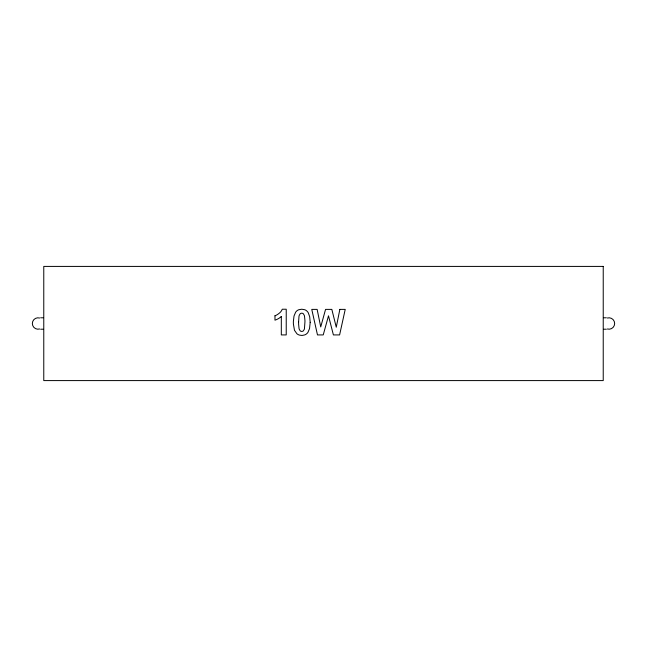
<?xml version="1.0" encoding="UTF-8"?>
<svg xmlns="http://www.w3.org/2000/svg" width="647" height="647" viewBox="0 0 647 647"><rect width="100%" height="100%" fill="white"/><g stroke="black" fill="none" stroke-linecap="round" stroke-linejoin="round"><path stroke-width="0.97" d="M40.648 317.79L43.212 317.79M603.788 317.79L606.352 317.79M40.648 329.21L43.212 329.21M603.788 329.21L606.352 329.21M281.316 316.464L281.316 334.92L286.233 334.92L286.233 309.226L282.246 309.226A9.268 9.268 0 0 1 279.132 313.302A14.808 14.808 0 0 1 274.999 315.793M274.975 315.728L274.975 320.168A17.105 17.105 0 0 0 281.332 316.48M39.629 328.991A5.71 5.71 0 0 1 32.35 323.5A5.71 5.71 0 0 1 39.629 318.009M607.371 318.009A5.71 5.71 0 0 1 614.65 323.5A5.71 5.71 0 0 1 607.371 328.991M298.607 321.761L298.607 322.877A67.498 67.498 0 0 0 298.631 324.422L299.06 328.587A10.158 10.158 0 0 0 299.238 329.186L300.2 330.86A2.483 2.483 0 0 0 303.362 330.86L304.284 329.315A7.667 7.667 0 0 0 304.438 328.789L304.947 321.761A67.571 67.571 0 0 0 304.915 320.216L304.494 316.051A10.215 10.215 0 0 0 304.316 315.445L303.354 313.771A2.475 2.475 0 0 0 300.184 313.763L299.262 315.307A7.667 7.667 0 0 0 299.108 315.825A8.783 8.783 0 0 0 298.987 316.351L298.607 321.761M310.18 322.319L309.541 328.571L307.948 332.356A7.327 7.327 0 0 1 307.082 333.383A6.624 6.624 0 0 1 304.745 334.895L302.691 335.356A10.02 10.02 0 0 1 301.308 335.381L299.553 335.114A7.141 7.141 0 0 1 296.933 333.779L294.466 330.277L293.406 324.042A42.12 42.12 0 0 1 293.382 321.381L294.005 316.043L295.606 312.266A7.335 7.335 0 0 1 296.463 311.231A6.624 6.624 0 0 1 298.801 309.727L301.777 309.226L304.753 309.735A6.632 6.632 0 0 1 306.799 310.981L307.382 311.563A7.813 7.813 0 0 1 308.247 312.736L309.695 316.739L310.18 322.319M339.853 309.387L336.262 327.22L331.838 309.387L325.562 309.387L320.726 326.921L317.135 309.387L311.765 309.387L317.483 334.92L323.233 334.92L328.498 315.833L333.399 334.92L339.61 334.92L345.223 309.387L339.853 309.387M603.23 266.41L43.77 266.41L43.77 380.59L603.23 380.59L603.23 266.41"/></g></svg>
